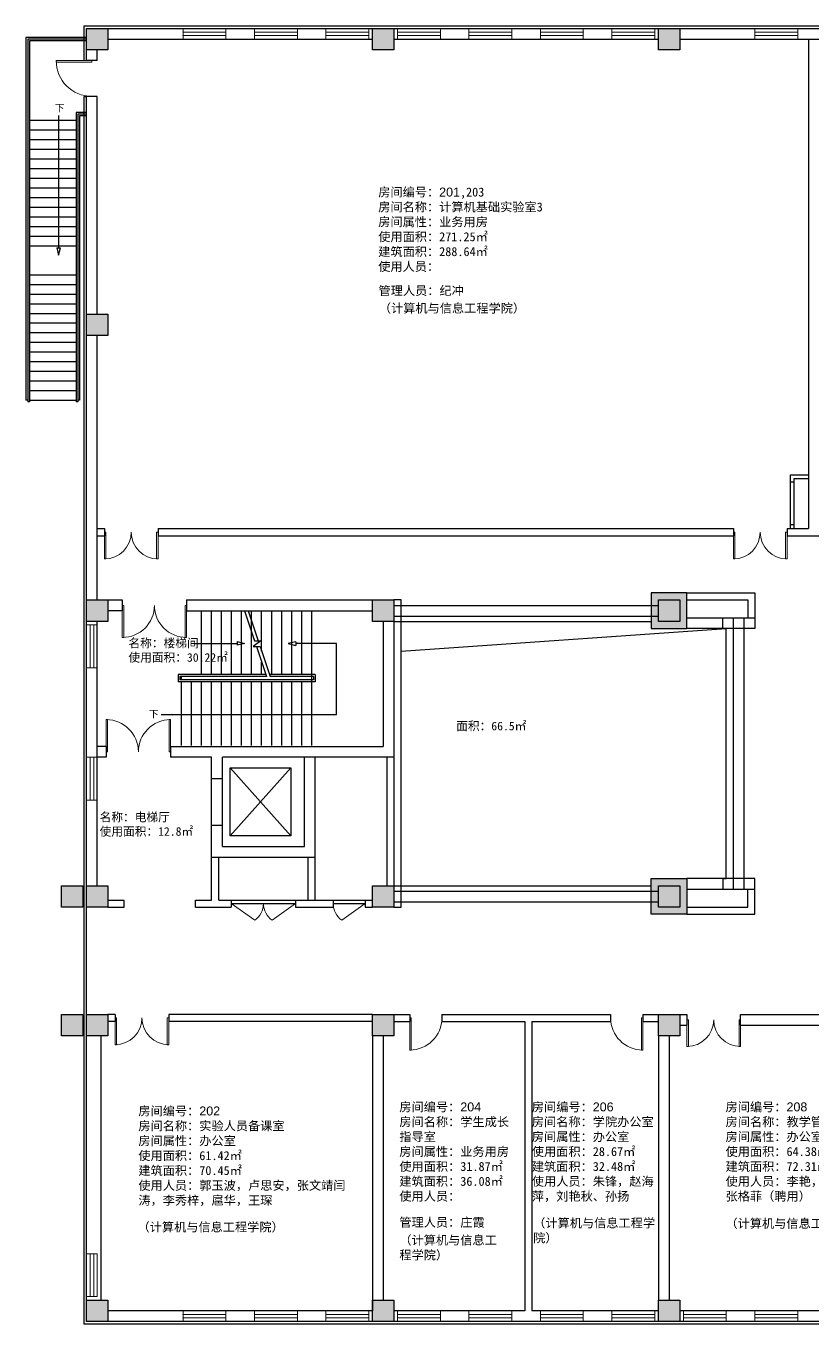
# Model space of a CAD drawing. Header units: millimetres. Extents: x -1373492 to -1246082, y 965766 to 1020355.
# Drawn here: x -1373492 to -1351497, y 972729 to 1009069 of the extents above; entities that cross this region are included whole.
import ezdxf

# ---------------------------------------------------------------- set-up
doc = ezdxf.new("R2010")
doc.units = ezdxf.units.MM
doc.header["$LTSCALE"] = 1000
doc.linetypes.add('CONTINOUS', pattern=[0])
for name, color, linetype in [('填充', 7, 'Continuous'), ('柱子', 5, 'Continuous'), ('管理人员', 2, 'Continuous')]:
    doc.layers.add(name, color=color, linetype=linetype)
for name, color, linetype, lineweight in [('墙线', 30, 'Continuous', 30), ('文字', 7, 'Continuous', 30), ('窗户', 131, 'Continuous', 15), ('门线', 154, 'CONTINOUS', 15)]:
    doc.layers.add(name, color=color, linetype=linetype, lineweight=lineweight)
doc.styles.get("Standard").update_dxf_attribs({"font": 'arial.ttf'})

msp = doc.modelspace()

# ---------------------------------------------------------------- hatches: boundary and pattern name
at = {"layer": '填充'}
h = msp.add_hatch(color=256, dxfattribs=at)
h.dxf.hatch_style = 1
h.paths.add_polyline_path([(-1371197, 1008999), (-1371797, 1008999), (-1371797, 1008399), (-1371197, 1008399)])
h = msp.add_hatch(color=256, dxfattribs=at)
h.dxf.hatch_style = 1
h.paths.add_polyline_path([(-1363197, 1008999), (-1363797, 1008999), (-1363797, 1008399), (-1363197, 1008399)])
h = msp.add_hatch(color=256, dxfattribs=at)
h.dxf.hatch_style = 1
h.paths.add_polyline_path([(-1355197, 1008999), (-1355797, 1008999), (-1355797, 1008399), (-1355197, 1008399)])
h = msp.add_hatch(color=256, dxfattribs=at)
h.dxf.hatch_style = 1
h.paths.add_polyline_path([(-1371197, 1000999), (-1371797, 1000999), (-1371797, 1000399), (-1371197, 1000399)])
h = msp.add_hatch(color=256, dxfattribs=at)
h.dxf.hatch_style = 1
h.paths.add_polyline_path([(-1354997, 993199), (-1355997, 993199), (-1355997, 992199), (-1354997, 992199)])
h.paths.add_polyline_path([(-1355797, 992999), (-1355197, 992999), (-1355197, 992399), (-1355797, 992399)], flags=16)
h = msp.add_hatch(color=256, dxfattribs=at)
h.dxf.hatch_style = 1
h.paths.add_polyline_path([(-1371197, 992999), (-1371797, 992999), (-1371797, 992399), (-1371197, 992399)])
h = msp.add_hatch(color=256, dxfattribs=at)
h.dxf.hatch_style = 1
h.paths.add_polyline_path([(-1363197, 992999), (-1363797, 992999), (-1363797, 992399), (-1363197, 992399)])
h = msp.add_hatch(color=256, dxfattribs=at)
h.dxf.hatch_style = 1
h.paths.add_polyline_path([(-1355197, 992999), (-1355797, 992999), (-1355797, 992399), (-1355197, 992399)])
h = msp.add_hatch(color=256, dxfattribs=at)
h.dxf.hatch_style = 1
h.paths.add_polyline_path([(-1354997, 985199), (-1355997, 985199), (-1355997, 984199), (-1354997, 984199)])
h.paths.add_polyline_path([(-1355797, 984999), (-1355197, 984999), (-1355197, 984399), (-1355797, 984399)], flags=0)
h.paths.add_polyline_path([(-1355197, 984999), (-1355797, 984999), (-1355797, 984399), (-1355197, 984399)], flags=16)
h = msp.add_hatch(color=256, dxfattribs=at)
h.dxf.hatch_style = 1
h.paths.add_polyline_path([(-1371897, 984999), (-1372497, 984999), (-1372497, 984399), (-1371897, 984399)])
h = msp.add_hatch(color=256, dxfattribs=at)
h.dxf.hatch_style = 1
h.paths.add_polyline_path([(-1371197, 984999), (-1371797, 984999), (-1371797, 984399), (-1371197, 984399)])
h = msp.add_hatch(color=256, dxfattribs=at)
h.dxf.hatch_style = 1
h.paths.add_polyline_path([(-1363197, 984999), (-1363797, 984999), (-1363797, 984399), (-1363197, 984399)])
h = msp.add_hatch(color=256, dxfattribs=at)
h.dxf.hatch_style = 1
h.paths.add_polyline_path([(-1355197, 984999), (-1355797, 984999), (-1355797, 984399), (-1355197, 984399)])
h = msp.add_hatch(color=256, dxfattribs=at)
h.dxf.hatch_style = 1
h.paths.add_polyline_path([(-1371897, 981399), (-1372497, 981399), (-1372497, 980799), (-1371897, 980799)])
h = msp.add_hatch(color=256, dxfattribs=at)
h.dxf.hatch_style = 1
h.paths.add_polyline_path([(-1371197, 981399), (-1371797, 981399), (-1371797, 980799), (-1371197, 980799)])
h = msp.add_hatch(color=256, dxfattribs=at)
h.dxf.hatch_style = 1
h.paths.add_polyline_path([(-1363197, 981399), (-1363797, 981399), (-1363797, 980799), (-1363197, 980799)])
h = msp.add_hatch(color=256, dxfattribs=at)
h.dxf.hatch_style = 1
h.paths.add_polyline_path([(-1355197, 981399), (-1355797, 981399), (-1355797, 980799), (-1355197, 980799)])
h = msp.add_hatch(color=256, dxfattribs=at)
h.dxf.hatch_style = 1
h.paths.add_polyline_path([(-1371197, 973399), (-1371797, 973399), (-1371797, 972799), (-1371197, 972799)])
h = msp.add_hatch(color=256, dxfattribs=at)
h.dxf.hatch_style = 1
h.paths.add_polyline_path([(-1363197, 973399), (-1363797, 973399), (-1363797, 972799), (-1363197, 972799)])
h = msp.add_hatch(color=256, dxfattribs=at)
h.dxf.hatch_style = 1
h.paths.add_polyline_path([(-1355197, 973399), (-1355797, 973399), (-1355797, 972799), (-1355197, 972799)])

# ---------------------------------------------------------------- linework, layer by layer
at = {"layer": '墙线'}
for p, q in [((-1371867, 1008099), (-1371867, 1009069)), ((-1371867, 1009069), (-1330197, 1009069)), ((-1371797, 1008999), (-1331797, 1008999)), ((-1371797, 1008099), (-1371797, 1008999)), ((-1371797, 1008749), (-1373492, 1008749)), ((-1373492, 1008749), (-1373492, 998594)), ((-1371797, 1008699), (-1373442, 1008699)), ((-1373442, 1008699), (-1373442, 998544)), ((-1371797, 1008649), (-1373392, 1008649)), ((-1373392, 1008649), (-1373392, 998544)), ((-1371197, 1008699), (-1363797, 1008699)), ((-1363197, 1008699), (-1355797, 1008699)), ((-1355197, 1008699), (-1347797, 1008699)), ((-1351597, 1008699), (-1351597, 994999)), ((-1371497, 1008099), (-1371797, 1008099)), ((-1371497, 1008099), (-1371497, 1008399)), ((-1371867, 972729), (-1371867, 1007099)), ((-1371867, 1007099), (-1371797, 1007099)), ((-1371797, 972799), (-1371797, 1007099)), ((-1371497, 1007099), (-1371797, 1007099)), ((-1371497, 1000999), (-1371497, 1007099)), ((-1372092, 1006649), (-1372092, 998544)), ((-1371797, 1006649), (-1372092, 1006649)), ((-1373392, 1006428), (-1372092, 1006428)), ((-1372579, 1006563), (-1372579, 1002856)), ((-1372042, 1006599), (-1372042, 998544)), ((-1371797, 1006599), (-1372042, 1006599)), ((-1371992, 1006549), (-1371992, 998594)), ((-1371797, 1006549), (-1371992, 1006549)), ((-1373392, 1006158), (-1372092, 1006158)), ((-1373392, 1006158), (-1372092, 1006158)), ((-1373392, 1005888), (-1372092, 1005888)), ((-1373392, 1005618), (-1372092, 1005618)), ((-1373392, 1005348), (-1372092, 1005348)), ((-1373392, 1005078), (-1372092, 1005078)), ((-1373392, 1005078), (-1372092, 1005078)), ((-1373392, 1004808), (-1372092, 1004808)), ((-1373392, 1004538), (-1372092, 1004538)), ((-1373392, 1004268), (-1372092, 1004268)), ((-1373392, 1003998), (-1372092, 1003998)), ((-1373392, 1003998), (-1372092, 1003998)), ((-1373392, 1003728), (-1372092, 1003728)), ((-1373392, 1003458), (-1372092, 1003458)), ((-1373392, 1003188), (-1372092, 1003188)), ((-1373392, 1002918), (-1372092, 1002918)), ((-1372629, 1002856), (-1372529, 1002856)), ((-1372629, 1002856), (-1372579, 1002648)), ((-1372579, 1002648), (-1372529, 1002856)), ((-1373392, 1002104), (-1372092, 1002104)), ((-1373392, 1001834), (-1372092, 1001834)), ((-1373392, 1001564), (-1372092, 1001564)), ((-1373392, 1001294), (-1372092, 1001294)), ((-1373392, 1001024), (-1372092, 1001024)), ((-1373392, 1001024), (-1372092, 1001024)), ((-1373392, 1000754), (-1372092, 1000754)), ((-1373392, 1000484), (-1372092, 1000484)), ((-1373392, 1000214), (-1372092, 1000214)), ((-1371497, 992999), (-1371497, 1000399)), ((-1373392, 999944), (-1372092, 999944)), ((-1373392, 999944), (-1372092, 999944)), ((-1373392, 999674), (-1372092, 999674)), ((-1373392, 999404), (-1372092, 999404)), ((-1373392, 999134), (-1372092, 999134)), ((-1373392, 998864), (-1372092, 998864)), ((-1373442, 998594), (-1373492, 998594)), ((-1373392, 998544), (-1373442, 998544)), ((-1373392, 998594), (-1372092, 998594)), ((-1372042, 998544), (-1372092, 998544)), ((-1371992, 998594), (-1372042, 998594)), ((-1352097, 994999), (-1352097, 996499)), ((-1352097, 996499), (-1351597, 996499)), ((-1351997, 996299), (-1352097, 996299)), ((-1351997, 994999), (-1351997, 996399)), ((-1351997, 996399), (-1351597, 996399)), ((-1371497, 994999), (-1371297, 994999)), ((-1371297, 994999), (-1371297, 994799)), ((-1369797, 994999), (-1353697, 994999)), ((-1369797, 994999), (-1369797, 994799)), ((-1353697, 994999), (-1353697, 994799)), ((-1352197, 994999), (-1351597, 994999)), ((-1352197, 994999), (-1352197, 994799)), ((-1351997, 995099), (-1352097, 995099)), ((-1371497, 994799), (-1371297, 994799)), ((-1369797, 994799), (-1353697, 994799)), ((-1352197, 994799), (-1350797, 994799)), ((-1354997, 993199), (-1353097, 993199)), ((-1353097, 993199), (-1353097, 992199)), ((-1371197, 992999), (-1370797, 992999)), ((-1370797, 992999), (-1370797, 992699)), ((-1368997, 992999), (-1363797, 992999)), ((-1368997, 992999), (-1368997, 992699)), ((-1362997, 992999), (-1363197, 992999)), ((-1363197, 992849), (-1355797, 992849)), ((-1362997, 984999), (-1362997, 992999)), ((-1354997, 992999), (-1353297, 992999)), ((-1353297, 992999), (-1353297, 992500)), ((-1370797, 992699), (-1371197, 992699)), ((-1368997, 992699), (-1363797, 992699)), ((-1368577, 990911), (-1368577, 992699)), ((-1368297, 990911), (-1368297, 992699)), ((-1368017, 990911), (-1368017, 992699)), ((-1368017, 990911), (-1368017, 992699)), ((-1367737, 990911), (-1367737, 992699)), ((-1367457, 990911), (-1367457, 992699)), ((-1367374, 992699), (-1367095, 991856)), ((-1367271, 992699), (-1366992, 991856)), ((-1367177, 990911), (-1367177, 992699)), ((-1366897, 991568), (-1366897, 992699)), ((-1366897, 991597), (-1366897, 992699)), ((-1366617, 990911), (-1366617, 992699)), ((-1366337, 990911), (-1366337, 992699)), ((-1366057, 990911), (-1366057, 992699)), ((-1365777, 990911), (-1365777, 992699)), ((-1365497, 988923), (-1365497, 992699)), ((-1363197, 992549), (-1355797, 992549)), ((-1354997, 992500), (-1353097, 992500)), ((-1353997, 992199), (-1353997, 992500)), ((-1353697, 984899), (-1353697, 992500)), ((-1353397, 984899), (-1353397, 992500)), ((-1371497, 984999), (-1371497, 992399)), ((-1363497, 992399), (-1363497, 988899)), ((-1363197, 992399), (-1363197, 988599)), ((-1363197, 992399), (-1355997, 992399)), ((-1362997, 991566), (-1353897, 992199)), ((-1353097, 992199), (-1354997, 992199)), ((-1353897, 985199), (-1353897, 992199)), ((-1368799, 991784), (-1367582, 991784)), ((-1367582, 991834), (-1367582, 991734)), ((-1367582, 991834), (-1367374, 991784)), ((-1367374, 991784), (-1367582, 991734)), ((-1366923, 991856), (-1367134, 991701)), ((-1367095, 991856), (-1366923, 991856)), ((-1365945, 991829), (-1366153, 991779)), ((-1366153, 991779), (-1365945, 991729)), ((-1365945, 991829), (-1365945, 991729)), ((-1364802, 991779), (-1365945, 991779)), ((-1365945, 991779), (-1365945, 991729)), ((-1364802, 989797), (-1364802, 991779)), ((-1367134, 991701), (-1366941, 991701)), ((-1367044, 991701), (-1366766, 990861)), ((-1366941, 991701), (-1366663, 990861)), ((-1362997, 984999), (-1362997, 991566)), ((-1366897, 990911), (-1366897, 991257)), ((-1366897, 990911), (-1366897, 991257)), ((-1369237, 990911), (-1369237, 990711)), ((-1366782, 990911), (-1369237, 990911)), ((-1366897, 990711), (-1369237, 990711)), ((-1369187, 990861), (-1369187, 990761)), ((-1366766, 990861), (-1369187, 990861)), ((-1365447, 990761), (-1369187, 990761)), ((-1369137, 990761), (-1369137, 990861)), ((-1369137, 988923), (-1369137, 990711)), ((-1365497, 990711), (-1369137, 990711)), ((-1368857, 988923), (-1368857, 990711)), ((-1368577, 988923), (-1368577, 990711)), ((-1368297, 988923), (-1368297, 990711)), ((-1368017, 988923), (-1368017, 990711)), ((-1368017, 988923), (-1368017, 990711)), ((-1367737, 988923), (-1367737, 990711)), ((-1367457, 988923), (-1367457, 990711)), ((-1367177, 988923), (-1367177, 990711)), ((-1366897, 988923), (-1366897, 990711)), ((-1366897, 988923), (-1366897, 990711)), ((-1365397, 990911), (-1366679, 990911)), ((-1365447, 990861), (-1366663, 990861)), ((-1366617, 988923), (-1366617, 990711)), ((-1365397, 990711), (-1366617, 990711)), ((-1366337, 988923), (-1366337, 990711)), ((-1366057, 988923), (-1366057, 990711)), ((-1365777, 988923), (-1365777, 990711)), ((-1365447, 990861), (-1365447, 990761)), ((-1365397, 990911), (-1365397, 990711)), ((-1369705, 989797), (-1364802, 989797)), ((-1371247, 988899), (-1371497, 988899)), ((-1371247, 988899), (-1371247, 988599)), ((-1369447, 988899), (-1369447, 988599)), ((-1369447, 988899), (-1363497, 988899)), ((-1371247, 988599), (-1371497, 988599)), ((-1368297, 988599), (-1369447, 988599)), ((-1368297, 985799), (-1368297, 988599)), ((-1367997, 986099), (-1367997, 988599)), ((-1363197, 988599), (-1367997, 988599)), ((-1365697, 986099), (-1365697, 988599)), ((-1365397, 984599), (-1365397, 988599)), ((-1363397, 988599), (-1363397, 984999)), ((-1363197, 988599), (-1363197, 984999)), ((-1367779, 988299), (-1366079, 986399)), ((-1366079, 988299), (-1367779, 986399)), ((-1367779, 988299), (-1366079, 988299)), ((-1367779, 986399), (-1367779, 988299)), ((-1366079, 988299), (-1366079, 986399)), ((-1368297, 987999), (-1367997, 987999)), ((-1368297, 986699), (-1367997, 986699)), ((-1366079, 986399), (-1367779, 986399)), ((-1367997, 986099), (-1365697, 986099)), ((-1368297, 984599), (-1368297, 985799)), ((-1368297, 985799), (-1365397, 985799)), ((-1368097, 984599), (-1368097, 985799)), ((-1365597, 984599), (-1365597, 985799)), ((-1353097, 985199), (-1354997, 985199)), ((-1353997, 985199), (-1353997, 984899)), ((-1353997, 985199), (-1353897, 985199)), ((-1353097, 985199), (-1353447, 985199)), ((-1353097, 984199), (-1353097, 985199)), ((-1363197, 984999), (-1355997, 984999)), ((-1363197, 984849), (-1355797, 984849)), ((-1362997, 984399), (-1362997, 984999)), ((-1354997, 984899), (-1353097, 984899)), ((-1353297, 984399), (-1353297, 984899)), ((-1371197, 984599), (-1370747, 984599)), ((-1370747, 984399), (-1370747, 984599)), ((-1368747, 984399), (-1368747, 984599)), ((-1368747, 984599), (-1368297, 984599)), ((-1368097, 984599), (-1363797, 984599)), ((-1367747, 984599), (-1367747, 984399)), ((-1367747, 984499), (-1365947, 984499)), ((-1365947, 984599), (-1365947, 984399)), ((-1364897, 984599), (-1364897, 984399)), ((-1364897, 984499), (-1363997, 984499)), ((-1363997, 984599), (-1363997, 984399)), ((-1363197, 984549), (-1355797, 984549)), ((-1371197, 984399), (-1370747, 984399)), ((-1368747, 984399), (-1367747, 984399)), ((-1365947, 984399), (-1364897, 984399)), ((-1363997, 984399), (-1363797, 984399)), ((-1363197, 984399), (-1362997, 984399)), ((-1354997, 984399), (-1353297, 984399)), ((-1354997, 984199), (-1353097, 984199)), ((-1370997, 981399), (-1371197, 981399)), ((-1370997, 981199), (-1371197, 981199)), ((-1370997, 981399), (-1370997, 981199)), ((-1363797, 981399), (-1369497, 981399)), ((-1369497, 981399), (-1369497, 981199)), ((-1363797, 981199), (-1369497, 981199)), ((-1363197, 981399), (-1362753, 981399)), ((-1363197, 981199), (-1362753, 981199)), ((-1362753, 981399), (-1362753, 981199)), ((-1361853, 981399), (-1357133, 981399)), ((-1361853, 981399), (-1361853, 981199)), ((-1361853, 981199), (-1359537, 981199)), ((-1359537, 981199), (-1359537, 973099)), ((-1359337, 981199), (-1359337, 973099)), ((-1359337, 981199), (-1357133, 981199)), ((-1357133, 981399), (-1357133, 981199)), ((-1356233, 981399), (-1356233, 981199)), ((-1356233, 981399), (-1355797, 981399)), ((-1356233, 981199), (-1355797, 981199)), ((-1355197, 981399), (-1354997, 981399)), ((-1354997, 981399), (-1354997, 981099)), ((-1353497, 981399), (-1347797, 981399)), ((-1353497, 981099), (-1353497, 981399)), ((-1355197, 981099), (-1354997, 981099)), ((-1353497, 981099), (-1347797, 981099)), ((-1371397, 980799), (-1371397, 973399)), ((-1363797, 980799), (-1363797, 973099)), ((-1363497, 980799), (-1363497, 973399)), ((-1355797, 980799), (-1355797, 973399)), ((-1355497, 980799), (-1355497, 973399)), ((-1363797, 973099), (-1371197, 973099)), ((-1359537, 973099), (-1363197, 973099)), ((-1355797, 973099), (-1359337, 973099)), ((-1347797, 973099), (-1355197, 973099)), ((-1319667, 972729), (-1371867, 972729)), ((-1347097, 972799), (-1371797, 972799)), ((-1347097, 972799), (-1371497, 972799))]:
    msp.add_line(p, q, dxfattribs=at)
at = {"layer": '柱子'}
for p, q in [((-1371797, 1008999), (-1371197, 1008999)), ((-1371797, 1008399), (-1371797, 1008999)), ((-1371197, 1008999), (-1371197, 1008399)), ((-1363897, 1008999), (-1363197, 1008999)), ((-1363797, 1008399), (-1363797, 1008999)), ((-1363197, 1008999), (-1363197, 1008399)), ((-1355797, 1008999), (-1355197, 1008999)), ((-1355797, 1008399), (-1355797, 1008999)), ((-1355197, 1008999), (-1355197, 1008399)), ((-1371197, 1008399), (-1371797, 1008399)), ((-1363197, 1008399), (-1363797, 1008399)), ((-1355197, 1008399), (-1355797, 1008399)), ((-1371797, 1000999), (-1371197, 1000999)), ((-1371797, 1000399), (-1371797, 1000999)), ((-1371197, 1000999), (-1371197, 1000399)), ((-1371197, 1000399), (-1371797, 1000399)), ((-1354997, 993199), (-1355997, 993199)), ((-1355997, 993199), (-1355997, 992199)), ((-1354997, 992199), (-1354997, 993199)), ((-1371797, 992999), (-1371197, 992999)), ((-1371797, 992399), (-1371797, 992999)), ((-1371197, 992999), (-1371197, 992399)), ((-1363797, 992999), (-1363197, 992999)), ((-1363797, 992399), (-1363797, 992999)), ((-1363197, 992999), (-1363197, 992399)), ((-1355797, 992999), (-1355197, 992999)), ((-1355797, 992399), (-1355797, 992999)), ((-1355197, 992999), (-1355197, 992399)), ((-1371197, 992399), (-1371797, 992399)), ((-1363197, 992399), (-1363797, 992399)), ((-1355997, 992199), (-1354997, 992199)), ((-1355197, 992399), (-1355797, 992399)), ((-1355997, 985199), (-1354997, 985199)), ((-1355997, 984199), (-1355997, 985199)), ((-1354997, 985199), (-1354997, 984199)), ((-1372497, 984999), (-1371897, 984999)), ((-1372497, 984399), (-1372497, 984999)), ((-1371897, 984999), (-1371897, 984399)), ((-1371797, 984999), (-1371197, 984999)), ((-1371797, 984399), (-1371797, 984999)), ((-1371197, 984999), (-1371197, 984399)), ((-1363797, 984999), (-1363197, 984999)), ((-1363797, 984399), (-1363797, 984999)), ((-1363197, 984999), (-1363197, 984399)), ((-1355797, 984999), (-1355197, 984999)), ((-1355797, 984399), (-1355797, 984999)), ((-1355197, 984999), (-1355197, 984399)), ((-1371897, 984399), (-1372497, 984399)), ((-1371197, 984399), (-1371797, 984399)), ((-1363197, 984399), (-1363797, 984399)), ((-1354997, 984199), (-1355997, 984199)), ((-1355197, 984399), (-1355797, 984399)), ((-1372497, 981399), (-1371897, 981399)), ((-1372497, 980799), (-1372497, 981399)), ((-1371897, 981399), (-1371897, 980799)), ((-1371797, 981399), (-1371197, 981399)), ((-1371797, 980799), (-1371797, 981399)), ((-1371197, 981399), (-1371197, 980799)), ((-1363797, 981399), (-1363197, 981399)), ((-1363797, 980799), (-1363797, 981399)), ((-1363197, 981399), (-1363197, 980799)), ((-1355797, 981399), (-1355197, 981399)), ((-1355797, 980799), (-1355797, 981399)), ((-1355197, 981399), (-1355197, 980799)), ((-1371897, 980799), (-1372497, 980799)), ((-1371197, 980799), (-1371797, 980799)), ((-1363197, 980799), (-1363797, 980799)), ((-1355197, 980799), (-1355797, 980799)), ((-1371797, 973399), (-1371197, 973399)), ((-1371797, 972799), (-1371797, 973399)), ((-1371197, 973399), (-1371197, 972799)), ((-1363797, 973399), (-1363197, 973399)), ((-1363797, 972799), (-1363797, 973399)), ((-1363197, 973399), (-1363197, 972799)), ((-1355797, 973399), (-1355197, 973399)), ((-1355797, 972799), (-1355797, 973399)), ((-1355197, 973399), (-1355197, 972799)), ((-1371197, 972799), (-1371797, 972799)), ((-1363197, 972799), (-1363797, 972799)), ((-1355197, 972799), (-1355797, 972799))]:
    msp.add_line(p, q, dxfattribs=at)
at = {"layer": '窗户'}
for p, q in [((-1369097, 1008699), (-1369097, 1008999)), ((-1369097, 1008999), (-1367897, 1008999)), ((-1369097, 1008899), (-1367897, 1008899)), ((-1369097, 1008799), (-1367897, 1008799)), ((-1367897, 1008699), (-1367897, 1008999)), ((-1367097, 1008699), (-1367097, 1008999)), ((-1367097, 1008999), (-1365897, 1008999)), ((-1367097, 1008899), (-1365897, 1008899)), ((-1367097, 1008799), (-1365897, 1008799)), ((-1365897, 1008699), (-1365897, 1008999)), ((-1365097, 1008699), (-1365097, 1008999)), ((-1365097, 1008999), (-1363897, 1008999)), ((-1365097, 1008899), (-1363897, 1008899)), ((-1365097, 1008799), (-1363897, 1008799)), ((-1363897, 1008999), (-1363897, 1008699)), ((-1363097, 1008999), (-1363097, 1008699)), ((-1361897, 1008999), (-1363097, 1008999)), ((-1361897, 1008899), (-1363097, 1008899)), ((-1361897, 1008799), (-1363097, 1008799)), ((-1361897, 1008699), (-1361897, 1008999)), ((-1361097, 1008699), (-1361097, 1008999)), ((-1359897, 1008999), (-1361097, 1008999)), ((-1359897, 1008899), (-1361097, 1008899)), ((-1359897, 1008799), (-1361097, 1008799)), ((-1359897, 1008699), (-1359897, 1008999)), ((-1359097, 1008699), (-1359097, 1008999)), ((-1357897, 1008999), (-1359097, 1008999)), ((-1357897, 1008899), (-1359097, 1008899)), ((-1357897, 1008799), (-1359097, 1008799)), ((-1357897, 1008699), (-1357897, 1008999)), ((-1357097, 1008699), (-1357097, 1008999)), ((-1355897, 1008999), (-1357097, 1008999)), ((-1355897, 1008899), (-1357097, 1008899)), ((-1355897, 1008799), (-1357097, 1008799)), ((-1355897, 1008699), (-1355897, 1008999)), ((-1353097, 1008699), (-1353097, 1008999)), ((-1353097, 1008999), (-1351897, 1008999)), ((-1353097, 1008899), (-1351897, 1008899)), ((-1353097, 1008799), (-1351897, 1008799)), ((-1351897, 1008699), (-1351897, 1008999)), ((-1369097, 1008699), (-1367897, 1008699)), ((-1367097, 1008699), (-1365897, 1008699)), ((-1365097, 1008699), (-1363897, 1008699)), ((-1361897, 1008699), (-1363097, 1008699)), ((-1359897, 1008699), (-1361097, 1008699)), ((-1357897, 1008699), (-1359097, 1008699)), ((-1355897, 1008699), (-1357097, 1008699)), ((-1353097, 1008699), (-1351897, 1008699)), ((-1371497, 992299), (-1371797, 992299)), ((-1371797, 991099), (-1371797, 992299)), ((-1371697, 991099), (-1371697, 992299)), ((-1371597, 991099), (-1371597, 992299)), ((-1371497, 991099), (-1371497, 992299)), ((-1371497, 991099), (-1371797, 991099)), ((-1371497, 988599), (-1371797, 988599)), ((-1371797, 987399), (-1371797, 988599)), ((-1371697, 987399), (-1371697, 988599)), ((-1371597, 987399), (-1371597, 988599)), ((-1371497, 987399), (-1371497, 988599)), ((-1371497, 987399), (-1371797, 987399)), ((-1371497, 974699), (-1371797, 974699)), ((-1371797, 973499), (-1371797, 974699)), ((-1371697, 973499), (-1371697, 974699)), ((-1371597, 973499), (-1371597, 974699)), ((-1371497, 973499), (-1371497, 974699)), ((-1371497, 973499), (-1371797, 973499)), ((-1369097, 972799), (-1369097, 973099)), ((-1369097, 973099), (-1367897, 973099)), ((-1369097, 972999), (-1367897, 972999)), ((-1369097, 972899), (-1367897, 972899)), ((-1367897, 972799), (-1367897, 973099)), ((-1367097, 972799), (-1367097, 973099)), ((-1367097, 973099), (-1365897, 973099)), ((-1367097, 972999), (-1365897, 972999)), ((-1367097, 972899), (-1365897, 972899)), ((-1365897, 972799), (-1365897, 973099)), ((-1365097, 972799), (-1365097, 973099)), ((-1365097, 973099), (-1363897, 973099)), ((-1365097, 972999), (-1363897, 972999)), ((-1365097, 972899), (-1363897, 972899)), ((-1363897, 972799), (-1363897, 973099)), ((-1363097, 972799), (-1363097, 973099)), ((-1361897, 973099), (-1363097, 973099)), ((-1361897, 972999), (-1363097, 972999)), ((-1361897, 972899), (-1363097, 972899)), ((-1361897, 972799), (-1361897, 973099)), ((-1361097, 972799), (-1361097, 973099)), ((-1361097, 973099), (-1359897, 973099)), ((-1361097, 972999), (-1359897, 972999)), ((-1361097, 972899), (-1359897, 972899)), ((-1359897, 972799), (-1359897, 973099)), ((-1359097, 972799), (-1359097, 973099)), ((-1359097, 973099), (-1357897, 973099)), ((-1359097, 972999), (-1357897, 972999)), ((-1359097, 972899), (-1357897, 972899)), ((-1357897, 972799), (-1357897, 973099)), ((-1357097, 972799), (-1357097, 973099)), ((-1357097, 973099), (-1355897, 973099)), ((-1357097, 972999), (-1355897, 972999)), ((-1357097, 972899), (-1355897, 972899)), ((-1355897, 972799), (-1355897, 973099)), ((-1355097, 972799), (-1355097, 973099)), ((-1355097, 973099), (-1353897, 973099)), ((-1355097, 972999), (-1353897, 972999)), ((-1355097, 972899), (-1353897, 972899)), ((-1353897, 972799), (-1353897, 973099)), ((-1353097, 972799), (-1353097, 973099)), ((-1353097, 973099), (-1351897, 973099)), ((-1353097, 972999), (-1351897, 972999)), ((-1353097, 972899), (-1351897, 972899)), ((-1351897, 972799), (-1351897, 973099)), ((-1369097, 972799), (-1367897, 972799)), ((-1367097, 972799), (-1365897, 972799)), ((-1365097, 972799), (-1363897, 972799)), ((-1361897, 972799), (-1363097, 972799)), ((-1361097, 972799), (-1359897, 972799)), ((-1359097, 972799), (-1357897, 972799)), ((-1357097, 972799), (-1355897, 972799)), ((-1355097, 972799), (-1353897, 972799)), ((-1353097, 972799), (-1351897, 972799))]:
    msp.add_line(p, q, dxfattribs=at)
at = {"layer": '窗户', "color": 3}
for p in [(-1369097, 1008899), (-1369097, 1008799), (-1357897, 1008899), (-1355897, 1008899), (-1353097, 1008899), (-1369097, 972999), (-1369097, 972899)]:
    msp.add_point(p, dxfattribs=at)
at = {"layer": '门线'}
for p, q in [((-1372647, 1008099), (-1372647, 1008059)), ((-1371647, 1008099), (-1372647, 1008099)), ((-1371647, 1008059), (-1371647, 1008099)), ((-1372647, 1008059), (-1371647, 1008059)), ((-1371257, 994899), (-1371297, 994899)), ((-1371297, 994899), (-1371297, 994149)), ((-1371257, 994149), (-1371257, 994899)), ((-1369837, 994149), (-1369837, 994899)), ((-1369837, 994899), (-1369797, 994899)), ((-1369797, 994899), (-1369797, 994149)), ((-1353657, 994899), (-1353697, 994899)), ((-1353697, 994899), (-1353697, 994149)), ((-1353657, 994149), (-1353657, 994899)), ((-1352237, 994149), (-1352237, 994899)), ((-1352237, 994899), (-1352197, 994899)), ((-1352197, 994899), (-1352197, 994149)), ((-1371297, 994149), (-1371257, 994149)), ((-1369797, 994149), (-1369837, 994149)), ((-1353697, 994149), (-1353657, 994149)), ((-1352197, 994149), (-1352237, 994149)), ((-1370757, 992849), (-1370797, 992849)), ((-1370797, 992849), (-1370797, 991949)), ((-1370757, 991949), (-1370757, 992849)), ((-1369037, 991949), (-1369037, 992849)), ((-1369037, 992849), (-1368997, 992849)), ((-1368997, 992849), (-1368997, 991949)), ((-1370797, 991949), (-1370757, 991949)), ((-1368997, 991949), (-1369037, 991949)), ((-1371247, 989649), (-1371207, 989649)), ((-1371247, 988749), (-1371247, 989649)), ((-1371207, 989649), (-1371207, 988749)), ((-1369447, 989649), (-1369487, 989649)), ((-1369487, 989649), (-1369487, 988749)), ((-1369447, 988749), (-1369447, 989649)), ((-1371207, 988749), (-1371247, 988749)), ((-1369487, 988749), (-1369447, 988749)), ((-1367747, 984499), (-1365947, 984499)), ((-1367747, 984499), (-1367091, 984034)), ((-1365947, 984499), (-1366603, 984034)), ((-1363997, 984499), (-1364897, 984499)), ((-1363997, 984499), (-1364653, 984034)), ((-1370957, 981299), (-1370997, 981299)), ((-1370997, 981299), (-1370997, 980549)), ((-1370957, 980549), (-1370957, 981299)), ((-1369537, 980549), (-1369537, 981299)), ((-1369537, 981299), (-1369497, 981299)), ((-1369497, 981299), (-1369497, 980549)), ((-1362753, 981299), (-1362713, 981299)), ((-1362753, 980399), (-1362753, 981299)), ((-1362713, 981299), (-1362713, 980399)), ((-1356233, 981299), (-1356273, 981299)), ((-1356273, 981299), (-1356273, 980399)), ((-1356233, 980399), (-1356233, 981299)), ((-1354957, 981249), (-1354997, 981249)), ((-1354997, 981249), (-1354997, 980499)), ((-1354957, 980499), (-1354957, 981249)), ((-1353537, 980499), (-1353537, 981249)), ((-1353537, 981249), (-1353497, 981249)), ((-1353497, 981249), (-1353497, 980499)), ((-1370997, 980549), (-1370957, 980549)), ((-1369497, 980549), (-1369537, 980549)), ((-1354997, 980499), (-1354957, 980499)), ((-1353497, 980499), (-1353537, 980499)), ((-1362713, 980399), (-1362753, 980399)), ((-1356273, 980399), (-1356233, 980399))]:
    msp.add_line(p, q, dxfattribs=at)
for centre, radius, start, end in [((-1371647, 1008099), 1000, 180, 270), ((-1371297, 994899), 750, 270, 0), ((-1369797, 994899), 750, 180, 270), ((-1353697, 994899), 750, 270, 0), ((-1352197, 994899), 750, 180, 270), ((-1370797, 992849), 900, 270, 0), ((-1368997, 992849), 900, 180, 270), ((-1371247, 988749), 900, 0, 90), ((-1369447, 988749), 900, 90, 180), ((-1367436, 984512), 590, 305.8239, 358.7729), ((-1366258, 984512), 590, 181.2271, 234.1761), ((-1364308, 984512), 590, 181.2271, 234.1761), ((-1370997, 981299), 750, 270, 0), ((-1369497, 981299), 750, 180, 270), ((-1362753, 981299), 900, 270, 0), ((-1356233, 981299), 900, 180, 270), ((-1354997, 981249), 750, 270, 0), ((-1353497, 981249), 750, 180, 270)]:
    msp.add_arc(centre, radius, start, end, dxfattribs=at)

# ---------------------------------------------------------------- texts
at = {"layer": '文字', "attachment_point": 1}
for s, width, insert, char_height in [('{\\fSimSun|b0|i0|c134|p2;下}', 267.21, (-1372688, 1006872), 200), ('{\\fSimSun|b0|i0|c134|p2;房间编号：}201{\\fSimSun|b0|i0|c134|p2;,203}\\P{\\fSimSun|b0|i0|c134|p2;房间名称：计算机基础实验室3}\\P{\\fSimSun|b0|i0|c134|p2;房间属性：业务用房}\\P{\\fSimSun|b0|i0|c134|p2;使用面积：271.25\\fSimSun|b0|i0|c129|p2;㎡}\\P{\\fSimSun|b0|i0|c134|p2;建筑面积：288.64\\fSimSun|b0|i0|c129|p2;㎡}\\P{\\fSimSun|b0|i0|c134|p2;使用人员：}', 5317.77, (-1363635, 1004544), 250), ('{\\fSimSun|b0|i0|c134|p2;名称：楼梯间}\\P{\\fSimSun|b0|i0|c134|p2;使用面积：30.22\\fSimSun|b0|i0|c129|p2;㎡}', 3133.77, (-1370624, 991910), 240), ('{\\fSimSun|b0|i0|c134|p2;下}', 267.21, (-1370054, 989905), 200), ('{\\fSimSun|b0|i0|c134|p2;面积：66.5\\fSimSun|b0|i0|c129|p2;㎡}', 3133.77, (-1361453, 989591), 240), ('{\\fSimSun|b0|i0|c134|p2;名称：电梯厅}\\P{\\fSimSun|b0|i0|c134|p2;使用面积：12.8\\fSimSun|b0|i0|c129|p2;㎡}', 3133.77, (-1371431, 987039), 240), ('{\\fSimSun|b0|i0|c134|p2;房间编号：}202\\P{\\fSimSun|b0|i0|c134|p2;房间名称：实验人员备课室}\\P{\\fSimSun|b0|i0|c134|p2;房间属性：办公室}\\P{\\fSimSun|b0|i0|c134|p2;使用面积：61.42\\fSimSun|b0|i0|c129|p2;㎡}\\P{\\fSimSun|b0|i0|c134|p2;建筑面积：70.45\\fSimSun|b0|i0|c129|p2;㎡}\\P{\\fSimSun|b0|i0|c134|p2;使用人员：郭玉波，卢思安，张文靖闫涛，李秀梓，扈华，王琛}', 5818.47, (-1370347, 978819), 250), ('{\\fSimSun|b0|i0|c134|p2;房间编号：}204\\P{\\fSimSun|b0|i0|c134|p2;房间名称：学生成长指导室}\\P{\\fSimSun|b0|i0|c134|p2;房间属性：业务用房}\\P{\\fSimSun|b0|i0|c134|p2;使用面积：31.87\\fSimSun|b0|i0|c129|p2;㎡}\\P{\\fSimSun|b0|i0|c134|p2;建筑面积：36.08\\fSimSun|b0|i0|c129|p2;㎡\\fSimSun|b0|i0|c134|p2;\\P使用人员：}', 3338.31, (-1363044, 978933), 250), ('{\\fSimSun|b0|i0|c134|p2;房间编号：}206\\P{\\fSimSun|b0|i0|c134|p2;房间名称：学院办公室}\\P{\\fSimSun|b0|i0|c134|p2;房间属性：办公室}\\P{\\fSimSun|b0|i0|c134|p2;使用面积：28.67\\fSimSun|b0|i0|c129|p2;㎡}\\P{\\fSimSun|b0|i0|c134|p2;建筑面积：32.48\\fSimSun|b0|i0|c129|p2;㎡}\\P{\\fSimSun|b0|i0|c134|p2;使用人员：朱锋，赵海萍，刘艳秋、孙扬}', 3840.06, (-1359337, 978933), 250), ('{\\fSimSun|b0|i0|c134|p2;房间编号：}208\\P{\\fSimSun|b0|i0|c134|p2;房间名称：教学管理办公室}\\P{\\fSimSun|b0|i0|c134|p2;房间属性：办公室}\\P{\\fSimSun|b0|i0|c134|p2;使用面积：64.38\\fSimSun|b0|i0|c129|p2;㎡}\\P{\\fSimSun|b0|i0|c134|p2;建筑面积：72.31\\fSimSun|b0|i0|c129|p2;㎡}\\P{\\fSimSun|b0|i0|c134|p2;使用人员：李艳，乌丹牧其尔，张格菲（聘用）}', 4999.6, (-1353916, 978933), 250)]:
    msp.add_mtext_dynamic_manual_height_columns(s, width=width, gutter_width=12.5, heights=[0], dxfattribs=dict(at, insert=insert, char_height=char_height))
at = {"layer": '管理人员', "char_height": 250, "attachment_point": 1}
for s, width, insert in [('\\pt3250;{\\fSimSun|b0|i0|c134|p2;管理人员：纪冲}', 5137.29, (-1363627, 1001785)), ('{\\fSimSun|b0|i0|c134|p2;（计算机与信息工程学院）}', 9657.95, (-1363618, 1001293)), ('\\pt3250;{\\fSimSun|b0|i0|c134|p2;管理人员：庄霞}', 4472.2, (-1363044, 975703)), ('{\\fSimSun|b0|i0|c134|p2;（计算机与信息工程学院）}', 5301.38, (-1370371, 975570)), ('{\\fSimSun|b0|i0|c134|p2;（计算机与信息工程学院）}', 3502.14, (-1359299, 975683)), ('{\\fSimSun|b0|i0|c134|p2;（计算机与信息工程学院）}', 6761, (-1353920, 975671)), ('{\\fSimSun|b0|i0|c134|p2;（计算机与信息工程学院）}', 2897.63, (-1363044, 975204))]:
    msp.add_mtext_dynamic_manual_height_columns(s, width=width, gutter_width=12.5, heights=[0], dxfattribs=dict(at, insert=insert))

doc.saveas('drawing.dxf')
